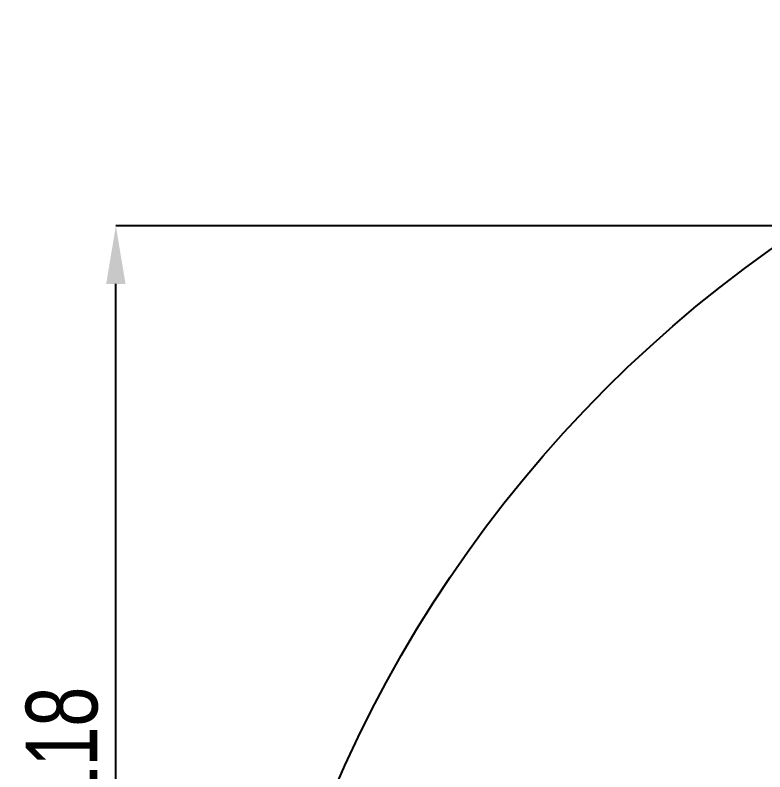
# Model space of a CAD drawing. Header units: millimetres. Extents: x 11948 to 22858, y 1146 to 11361.
# Drawn here: x 19987.3 to 20413.8, y 9818.7 to 10249.2 of the extents above; entities that cross this region are included whole.
import ezdxf

# ---------------------------------------------------------------- set-up
doc = ezdxf.new("R2010")
doc.units = ezdxf.units.MM
doc.styles.add('SLDTEXTSTYLE0', font='TXT', dxfattribs={"width": 0.75})
doc.dimstyles.new('Scale 1b 555', dxfattribs={"dimscale": 22, "dimtxt": 1.852083, "dimasz": 1.5, "dimexe": 0, "dimexo": 0.0625, "dimgap": 0.463021, "dimtad": 1, "dimdec": 0, "dimlfac": 0.2, "dimrnd": 1e-09, "dimzin": 12, "dimdsep": 46, "dimtxsty": 'SLDTEXTSTYLE0', "dimcen": 0.09, "dimadec": 0, "dimazin": 3, "dimtfac": 1, "dimtdec": 0, "dimtofl": 0, "dimtmove": 0, "dimatfit": 3, "dimfxl": 1, "dimfrac": 2, "dimtolj": 1, "dimtzin": 12, "dimarcsym": 0})

# ---------------------------------------------------------------- blocks, each defined once
blk = doc.blocks.new('*D9')
at = {"color": 0, "lineweight": -2, "transparency": 16777216}
for p, q in [((20720.33, 10129.3), (20044.55, 10129.3)), ((20044.55, 9569.8), (20044.55, 10096.3)), ((20838.02, 9536.8), (20044.55, 9536.8))]:
    blk.add_line(p, q, dxfattribs=at)
at = {"color": 0, "transparency": 16777216}
for points in [[(20039.05, 10096.3), (20050.05, 10096.3), (20044.55, 10129.3)], [(20039.05, 9569.8), (20050.05, 9569.8), (20044.55, 9536.8)]]:
    blk.add_solid(points, dxfattribs=at)
at = {"layer": 'Defpoints', "color": 0, "transparency": 16777216}
for p in [(20044.55, 10129.3), (20721.71, 10129.3), (20839.39, 9536.8)]:
    blk.add_point(p, dxfattribs=at)
at = {"color": 0, "transparency": 16777216, "insert": (20013.99, 9833.05), "char_height": 40.746, "attachment_point": 5, "rotation": 90, "style": 'SLDTEXTSTYLE0'}
blk.add_mtext('\\A1;118', dxfattribs=at)

msp = doc.modelspace()

# ---------------------------------------------------------------- linework, layer by layer
msp.add_circle((20836.12, 9523.91), 725.26)

# ---------------------------------------------------------------- dimensions: what is measured, and where the dimension line sits
dim = msp.add_linear_dim(base=(20044.548111, 10129.303206), p1=(20839.391141, 9536.803209), p2=(20721.709377, 10129.303206), angle=90, dimstyle='Scale 1b 555')
dim.commit()
dim.dimension.update_dxf_attribs({"geometry": '*D9', "text_midpoint": (20013.988736, 9833.053208)})

doc.saveas('drawing.dxf')
